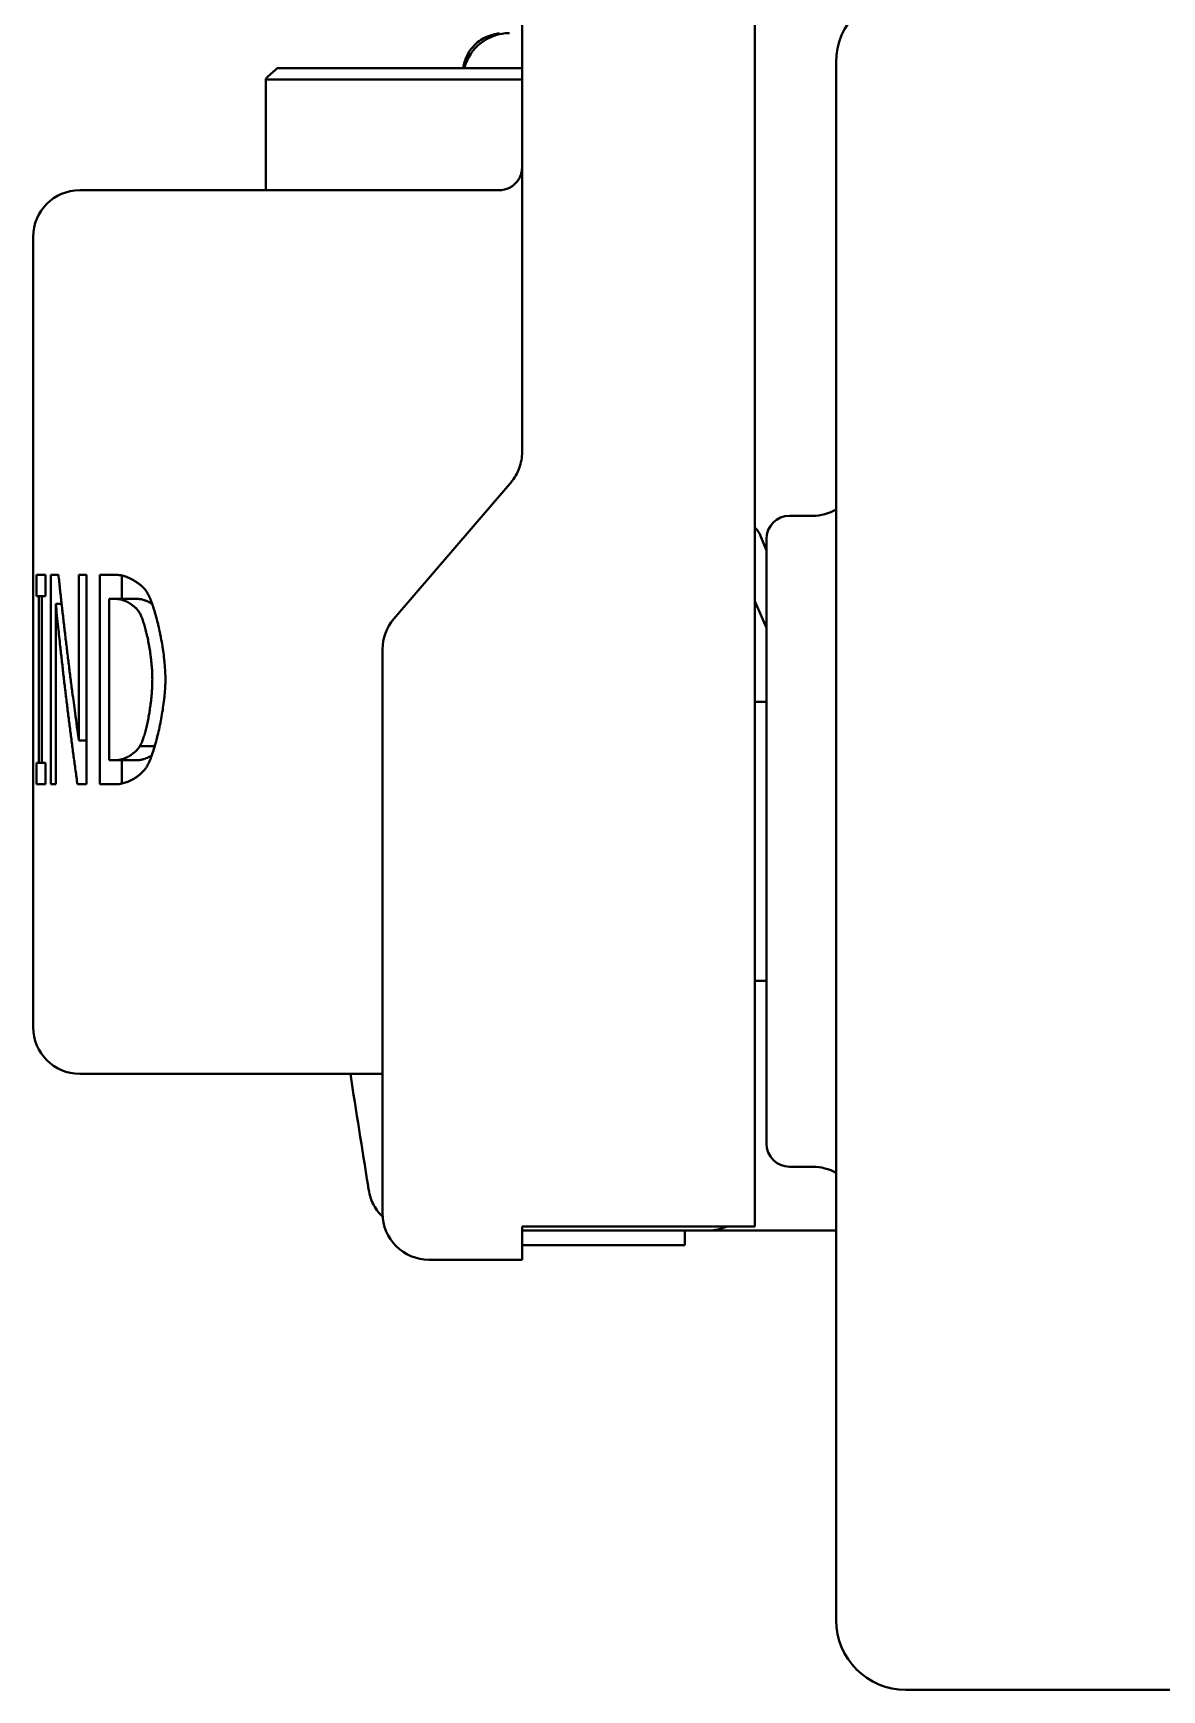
# Model space of a CAD drawing. Header units: millimetres. Extents: x 0 to 51860, y 0 to 5940.
# Drawn here: x 5305.5 to 5354, y 3722.9 to 3794.1 of the extents above; entities that cross this region are included whole.
import ezdxf

# ---------------------------------------------------------------- set-up
doc = ezdxf.new("R2010")
doc.units = ezdxf.units.MM
doc.header["$LTSCALE"] = 10
doc.layers.add('가시적인 것(ISO)', color=3, linetype='Continuous', lineweight=40)

msp = doc.modelspace()

# ---------------------------------------------------------------- linework, layer by layer
at = {"layer": '가시적인 것(ISO)'}
for p, q in [((5326.5177, 3808.6258), (5326.5177, 3776.113)), ((5336.5177, 3762.9912), (5336.5177, 3798.8732)), ((5315.994, 3792.6332), (5326.5177, 3792.6332)), ((5340.0177, 3725.8732), (5340.0177, 3792.8732)), ((5315.494, 3792.1393), (5315.494, 3787.3732)), ((5326.5177, 3792.1332), (5315.5002, 3792.1332)), ((5307.4977, 3787.3732), (5323.0036, 3787.3732)), ((5323.7191, 3787.3732), (5323.0036, 3787.3732)), ((5325.5177, 3787.3732), (5323.7191, 3787.3732)), ((5305.4977, 3751.3732), (5305.4977, 3785.3732)), ((5326.0706, 3774.8516), (5320.9992, 3768.9349)), ((5339.0177, 3773.3732), (5338.0177, 3773.3732)), ((5336.7691, 3772.5046), (5337.0177, 3771.8832)), ((5337.0177, 3746.3732), (5337.0177, 3772.3732)), ((5306.0269, 3770.8303), (5305.6423, 3770.8303)), ((5305.6423, 3769.9113), (5305.6423, 3770.8303)), ((5306.0269, 3770.8303), (5306.0269, 3769.9113)), ((5306.5862, 3770.8303), (5306.2627, 3770.8303)), ((5306.2627, 3761.8303), (5306.2627, 3770.8303)), ((5307.7845, 3770.8303), (5307.4636, 3770.8303)), ((5307.4636, 3763.7047), (5307.4636, 3770.8303)), ((5307.7845, 3770.8303), (5307.7845, 3761.8303)), ((5309.0804, 3770.8303), (5308.3596, 3770.8303)), ((5308.3596, 3761.8303), (5308.3596, 3770.8303)), ((5309.3027, 3769.7946), (5309.3027, 3770.8052)), ((5305.6423, 3769.9113), (5305.7421, 3769.9113)), ((5305.8741, 3769.9113), (5305.7421, 3769.9113)), ((5305.7421, 3762.7493), (5305.7421, 3769.9113)), ((5305.8741, 3769.9113), (5305.8741, 3762.7493)), ((5305.8741, 3769.9113), (5306.0269, 3769.9113)), ((5308.7708, 3769.7946), (5309.1021, 3769.7946)), ((5308.7708, 3769.7946), (5308.7708, 3762.866)), ((5310.0304, 3769.7946), (5309.1021, 3769.7946)), ((5336.5177, 3769.6957), (5337.0177, 3768.5499)), ((5306.4688, 3769.5904), (5306.4688, 3761.8303)), ((5306.7206, 3769.5904), (5306.4688, 3769.5904)), ((5320.5177, 3767.6429), (5320.5177, 3767.6333)), ((5320.5177, 3767.6333), (5320.5177, 3762.5892)), ((5336.5177, 3765.3732), (5337.0177, 3765.3732)), ((5307.7845, 3763.7047), (5307.4636, 3763.7047)), ((5310.7244, 3763.464), (5310.0836, 3763.464)), ((5305.7421, 3762.7493), (5305.6423, 3762.7493)), ((5305.6423, 3761.8303), (5305.6423, 3762.7493)), ((5305.8741, 3762.7493), (5305.7421, 3762.7493)), ((5306.0269, 3762.7493), (5305.8741, 3762.7493)), ((5306.0269, 3762.7493), (5306.0269, 3761.8303)), ((5309.1021, 3762.866), (5308.7708, 3762.866)), ((5310.0304, 3762.866), (5309.1021, 3762.866)), ((5309.3027, 3761.8539), (5309.3027, 3762.866)), ((5320.5177, 3743.3732), (5320.5177, 3762.5892)), ((5336.5177, 3762.9912), (5336.5177, 3742.7996)), ((5305.6423, 3761.8303), (5306.0269, 3761.8303)), ((5306.2627, 3761.8303), (5306.4688, 3761.8303)), ((5307.4015, 3761.8303), (5307.7845, 3761.8303)), ((5308.3596, 3761.8303), (5309.0885, 3761.8303)), ((5336.5177, 3753.3732), (5337.0177, 3753.3732)), ((5320.5097, 3751.7732), (5320.5097, 3751.3732)), ((5318.2046, 3749.3732), (5307.4977, 3749.3732)), ((5318.2046, 3749.3732), (5320.5177, 3749.3732)), ((5339.0177, 3745.3732), (5338.0177, 3745.3732)), ((5326.5177, 3742.7996), (5326.5177, 3741.3732)), ((5326.5177, 3742.7996), (5336.5177, 3742.7996)), ((5331.8784, 3742.6332), (5326.5177, 3742.6332)), ((5331.8784, 3742.6332), (5334.5177, 3742.6332)), ((5333.5177, 3742.6332), (5333.5177, 3741.9964)), ((5334.5177, 3742.6332), (5340.0177, 3742.6332)), ((5326.5177, 3741.9964), (5333.5177, 3741.9964)), ((5322.5177, 3741.3732), (5326.5177, 3741.3732)), ((5365.0177, 3722.8732), (5343.0177, 3722.8732))]:
    msp.add_line(p, q, dxfattribs=at)
for centre, radius, start, end in [((5343.0177, 3792.8732), 3, 90, 180), ((5325.9751, 3792.1332), 2, 90, 165.522488), ((5325.5177, 3788.3732), 1, 270, 324.113906), ((5307.4977, 3785.3732), 2, 90, 180), ((5324.5177, 3776.113), 2, 339.699353, 0), ((5324.5177, 3776.113), 2, 319.398705, 339.699353), ((5338.0177, 3772.3732), 1, 90, 180), ((5339.0177, 3775.3732), 2, 270, 300), ((5322.5177, 3767.6333), 2, 139.398705, 180), ((5323.0097, 3751.7732), 2.5, 175.411139, 180), ((5307.4977, 3751.3732), 2, 180, 270), ((5323.0097, 3751.3732), 2.5, 180, 184.588861), ((5338.0177, 3746.3732), 1, 180, 270), ((5339.0177, 3743.3732), 2, 60, 90), ((5322.5177, 3743.3732), 2, 180, 270), ((5334.5177, 3744.6332), 2, 270, 293.535018), ((5343.0177, 3725.8732), 3, 180, 270)]:
    msp.add_arc(centre, radius, start, end, dxfattribs=at)
msp.add_ellipse((5446.2073, 3727.8394), major_axis=(185.1254, 88.6477), ratio=0.6207659, start_param=2.0217704, end_param=2.0249178, dxfattribs=at)
for points, knots in [([(5323.9908, 3792.6332), (5324.0138, 3792.8079), (5324.0624, 3792.9808), (5324.2408, 3793.3637), (5324.3979, 3793.5721), (5324.7673, 3793.8725), (5324.9701, 3793.9828), (5325.223, 3794.0606), (5325.2552, 3794.0696), (5325.2877, 3794.0777)], [0.0300497, 0.0300497, 0.0300497, 0.0300497, 0.09605064, 0.09605064, 0.18563608, 0.18563608, 0.25865201, 0.25865201, 0.26911993, 0.26911993, 0.26911993, 0.26911993]), ([(5315.5457, 3792.2241), (5315.5313, 3792.2056), (5315.5192, 3792.1889), (5315.5019, 3792.1617), (5315.4964, 3792.1511), (5315.4928, 3792.1368), (5315.4947, 3792.1332), (5315.5002, 3792.1332)], [-0.124040267, -0.124040267, -0.124040267, -0.124040267, -0.113327898, -0.113327898, -0.10289833, -0.10289833, -0.092468761, -0.092468761, -0.092468761, -0.092468761]), ([(5326.5177, 3788.3732), (5326.5177, 3788.3372), (5326.5158, 3788.3012), (5326.5075, 3788.2254), (5326.5008, 3788.1857), (5326.4858, 3788.1213), (5326.479, 3788.0964), (5326.4673, 3788.0595), (5326.4632, 3788.0472), (5326.4517, 3788.0153), (5326.444, 3787.9958), (5326.4223, 3787.9455), (5326.4072, 3787.9149), (5326.3717, 3787.8515), (5326.3509, 3787.8188), (5326.3279, 3787.787)], [-0.0040025, -0.0040025, -0.0040025, -0.0040025, 0.4901862, 0.4901862, 1.0390287, 1.0390287, 1.3867058, 1.3867058, 1.5605443, 1.5605443, 1.8386859, 1.8386859, 2.2837126, 2.2837126, 2.777414, 2.777414, 2.777414, 2.777414]), ([(5336.5177, 3772.8691), (5336.5518, 3772.8377), (5336.5843, 3772.8035), (5336.6512, 3772.7217), (5336.6848, 3772.6727), (5336.7347, 3772.5833), (5336.7532, 3772.5444), (5336.7691, 3772.5046)], [0.32084401, 0.32084401, 0.32084401, 0.32084401, 0.61524647, 0.61524647, 0.97254203, 0.97254203, 1.2311621, 1.2311621, 1.2311621, 1.2311621]), ([(5306.5862, 3770.8303), (5306.607, 3770.6324), (5306.6493, 3770.2365), (5306.7036, 3769.7417), (5306.7591, 3769.2468), (5306.8043, 3768.851), (5306.8619, 3768.3561), (5306.9089, 3767.9603), (5306.9688, 3767.4654), (5307.0175, 3767.0696), (5307.0795, 3766.5747), (5307.1301, 3766.1789), (5307.2071, 3765.5851), (5307.3123, 3764.7933), (5307.4078, 3764.1006), (5307.4636, 3763.7047)], [0, 0, 0, 0, 0.06662157, 0.13324314, 0.16655392, 0.23317549, 0.26648627, 0.33310784, 0.36641862, 0.43304019, 0.46635097, 0.53297254, 0.56628332, 0.66621568, 0.79945881, 0.79945881, 0.79945881, 0.79945881]), ([(5309.0804, 3770.8303), (5309.1196, 3770.8303), (5309.1596, 3770.8277), (5309.2001, 3770.8226), (5309.2406, 3770.8176), (5309.2817, 3770.8102), (5309.323, 3770.8007), (5309.3437, 3770.7959), (5309.3644, 3770.7906), (5309.3852, 3770.7847), (5309.4268, 3770.7731), (5309.4685, 3770.7594), (5309.5102, 3770.744), (5309.531, 3770.7363), (5309.5518, 3770.7281), (5309.5726, 3770.7196), (5309.6141, 3770.7024), (5309.6553, 3770.6836), (5309.6961, 3770.6634), (5309.7165, 3770.6533), (5309.7367, 3770.6428), (5309.7568, 3770.632), (5309.797, 3770.6105), (5309.8365, 3770.5876), (5309.875, 3770.5637), (5309.8943, 3770.5518), (5309.9133, 3770.5396), (5309.9321, 3770.5271), (5309.9696, 3770.5022), (5310.006, 3770.4764), (5310.0409, 3770.45), (5310.0584, 3770.4367), (5310.0755, 3770.4233), (5310.0923, 3770.4098), (5310.1257, 3770.3827), (5310.1576, 3770.3551), (5310.1875, 3770.3271), (5310.2024, 3770.3131), (5310.2169, 3770.2991), (5310.2309, 3770.285), (5310.2588, 3770.2568), (5310.2846, 3770.2284), (5310.3081, 3770.2001), (5310.3315, 3770.1718), (5310.3525, 3770.1435), (5310.3708, 3770.1156)], [0, 0, 0, 0, 0.0833333, 0.0833333, 0.0833333, 0.1666667, 0.1666667, 0.1666667, 0.2083333, 0.2083333, 0.2083333, 0.2916667, 0.2916667, 0.2916667, 0.3333333, 0.3333333, 0.3333333, 0.4166667, 0.4166667, 0.4166667, 0.4583333, 0.4583333, 0.4583333, 0.5416667, 0.5416667, 0.5416667, 0.5833333, 0.5833333, 0.5833333, 0.6666667, 0.6666667, 0.6666667, 0.7083333, 0.7083333, 0.7083333, 0.7916667, 0.7916667, 0.7916667, 0.8333333, 0.8333333, 0.8333333, 0.9166667, 0.9166667, 0.9166667, 1, 1, 1, 1]), ([(5310.038, 3769.2549), (5310.0214, 3769.2786), (5310.003, 3769.3021), (5309.9832, 3769.3253), (5309.9634, 3769.3485), (5309.9421, 3769.3713), (5309.9196, 3769.3937), (5309.8858, 3769.4272), (5309.8493, 3769.4597), (5309.8108, 3769.4908), (5309.798, 3769.5011), (5309.785, 3769.5113), (5309.7717, 3769.5213), (5309.7453, 3769.5413), (5309.7181, 3769.5605), (5309.6903, 3769.5789), (5309.6764, 3769.5881), (5309.6624, 3769.5971), (5309.6483, 3769.6059), (5309.6201, 3769.6234), (5309.5915, 3769.64), (5309.5627, 3769.6555), (5309.5482, 3769.6633), (5309.5338, 3769.6708), (5309.5193, 3769.678), (5309.4903, 3769.6925), (5309.4612, 3769.7058), (5309.4323, 3769.7179), (5309.4178, 3769.724), (5309.4033, 3769.7297), (5309.3889, 3769.7351), (5309.3601, 3769.7459), (5309.3315, 3769.7554), (5309.3033, 3769.7635), (5309.2892, 3769.7675), (5309.2752, 3769.7711), (5309.2613, 3769.7744), (5309.2336, 3769.781), (5309.2063, 3769.786), (5309.1797, 3769.7895), (5309.1531, 3769.7929), (5309.1272, 3769.7946), (5309.1021, 3769.7946)], [0, 0, 0, 0, 0.0833333, 0.0833333, 0.0833333, 0.1666667, 0.1666667, 0.1666667, 0.2916667, 0.2916667, 0.2916667, 0.3333333, 0.3333333, 0.3333333, 0.4166667, 0.4166667, 0.4166667, 0.4583333, 0.4583333, 0.4583333, 0.5416667, 0.5416667, 0.5416667, 0.5833333, 0.5833333, 0.5833333, 0.6666667, 0.6666667, 0.6666667, 0.7083333, 0.7083333, 0.7083333, 0.7916667, 0.7916667, 0.7916667, 0.8333333, 0.8333333, 0.8333333, 0.9166667, 0.9166667, 0.9166667, 1, 1, 1, 1]), ([(5310.6173, 3769.5718), (5310.6138, 3769.5742), (5310.5968, 3769.5858), (5310.5521, 3769.6151), (5310.496, 3769.6483), (5310.4251, 3769.6858), (5310.3681, 3769.7125), (5310.2973, 3769.7412), (5310.2412, 3769.7602), (5310.1726, 3769.7785), (5310.1058, 3769.7911), (5310.055, 3769.7946), (5310.0304, 3769.7946)], [0.4060292, 0.4060292, 0.4060292, 0.4060292, 0.41666667, 0.45833333, 0.54166667, 0.58333333, 0.66666667, 0.70833333, 0.79166667, 0.83333333, 0.91666667, 1, 1, 1, 1]), ([(5310.3708, 3770.1156), (5310.4018, 3770.0675), (5310.4333, 3770.0103), (5310.4649, 3769.945), (5310.4965, 3769.8796), (5310.5283, 3769.8062), (5310.5599, 3769.7257), (5310.5757, 3769.6855), (5310.5915, 3769.6435), (5310.6072, 3769.6), (5310.6387, 3769.5128), (5310.6699, 3769.4192), (5310.7005, 3769.3202), (5310.7159, 3769.2708), (5310.7311, 3769.22), (5310.7461, 3769.168), (5310.7761, 3769.064), (5310.8055, 3768.9552), (5310.8339, 3768.8427), (5310.8481, 3768.7865), (5310.862, 3768.7294), (5310.8757, 3768.6715), (5310.903, 3768.5556), (5310.9292, 3768.4367), (5310.954, 3768.3157), (5310.9664, 3768.2553), (5310.9785, 3768.1943), (5310.9901, 3768.1329), (5311.0134, 3768.0103), (5311.0352, 3767.8862), (5311.055, 3767.7617), (5311.0649, 3767.6995), (5311.0744, 3767.6371), (5311.0833, 3767.5749), (5311.1012, 3767.4504), (5311.1171, 3767.3261), (5311.1306, 3767.2031), (5311.1374, 3767.1416), (5311.1435, 3767.0804), (5311.1491, 3767.0198), (5311.1602, 3766.8984), (5311.1688, 3766.7789), (5311.1747, 3766.6624), (5311.1805, 3766.5459), (5311.1836, 3766.4324), (5311.1836, 3766.323)], [0, 0, 0, 0, 0.0833333, 0.0833333, 0.0833333, 0.1666667, 0.1666667, 0.1666667, 0.2083333, 0.2083333, 0.2083333, 0.2916667, 0.2916667, 0.2916667, 0.3333333, 0.3333333, 0.3333333, 0.4166667, 0.4166667, 0.4166667, 0.4583333, 0.4583333, 0.4583333, 0.5416667, 0.5416667, 0.5416667, 0.5833333, 0.5833333, 0.5833333, 0.6666667, 0.6666667, 0.6666667, 0.7083333, 0.7083333, 0.7083333, 0.7916667, 0.7916667, 0.7916667, 0.8333333, 0.8333333, 0.8333333, 0.9166667, 0.9166667, 0.9166667, 1, 1, 1, 1]), ([(5307.4015, 3761.8303), (5307.3738, 3762.028), (5307.3191, 3762.4234), (5307.2522, 3762.9177), (5307.1864, 3763.412), (5307.1346, 3763.8074), (5307.071, 3764.3017), (5307.021, 3764.6971), (5306.9597, 3765.1914), (5306.9115, 3765.5868), (5306.8524, 3766.0811), (5306.806, 3766.4765), (5306.7491, 3766.9708), (5306.7045, 3767.3662), (5306.642, 3767.9319), (5306.5657, 3768.6403), (5306.5029, 3769.2499), (5306.4688, 3769.5904)], [0, 0, 0, 0, 0.06666667, 0.13333333, 0.16666667, 0.23333333, 0.26666667, 0.33333333, 0.36666667, 0.43333333, 0.46666667, 0.53333333, 0.56666667, 0.63333333, 0.66666667, 0.75740768, 0.87222303, 0.87222303, 0.87222303, 0.87222303]), ([(5310.6212, 3766.3376), (5310.6212, 3766.4239), (5310.6191, 3766.5132), (5310.6151, 3766.6046), (5310.6111, 3766.696), (5310.6052, 3766.7896), (5310.5975, 3766.8844), (5310.5937, 3766.9318), (5310.5894, 3766.9796), (5310.5848, 3767.0275), (5310.5754, 3767.1234), (5310.5645, 3767.2202), (5310.552, 3767.3169), (5310.5458, 3767.3652), (5310.5393, 3767.4136), (5310.5324, 3767.4619), (5310.5185, 3767.5584), (5310.5034, 3767.6544), (5310.487, 3767.7492), (5310.4789, 3767.7966), (5310.4704, 3767.8436), (5310.4617, 3767.8903), (5310.4443, 3767.9835), (5310.4258, 3768.075), (5310.4064, 3768.164), (5310.3967, 3768.2085), (5310.3868, 3768.2523), (5310.3767, 3768.2954), (5310.3565, 3768.3815), (5310.3355, 3768.4647), (5310.314, 3768.544), (5310.3032, 3768.5836), (5310.2922, 3768.6223), (5310.2812, 3768.6599), (5310.259, 3768.7351), (5310.2364, 3768.806), (5310.2135, 3768.8717), (5310.202, 3768.9046), (5310.1904, 3768.9362), (5310.1788, 3768.9664), (5310.1556, 3769.0268), (5310.1321, 3769.0816), (5310.1086, 3769.13), (5310.0851, 3769.1784), (5310.0615, 3769.2203), (5310.038, 3769.2549)], [0, 0, 0, 0, 0.0833333, 0.0833333, 0.0833333, 0.1666667, 0.1666667, 0.1666667, 0.2083333, 0.2083333, 0.2083333, 0.2916667, 0.2916667, 0.2916667, 0.3333333, 0.3333333, 0.3333333, 0.4166667, 0.4166667, 0.4166667, 0.4583333, 0.4583333, 0.4583333, 0.5416667, 0.5416667, 0.5416667, 0.5833333, 0.5833333, 0.5833333, 0.6666667, 0.6666667, 0.6666667, 0.7083333, 0.7083333, 0.7083333, 0.7916667, 0.7916667, 0.7916667, 0.8333333, 0.8333333, 0.8333333, 0.9166667, 0.9166667, 0.9166667, 1, 1, 1, 1]), ([(5310.0836, 3763.464), (5310.1054, 3763.4993), (5310.1273, 3763.5413), (5310.1491, 3763.5894), (5310.1709, 3763.6374), (5310.1926, 3763.6915), (5310.2141, 3763.7508), (5310.2248, 3763.7805), (5310.2355, 3763.8115), (5310.2461, 3763.8436), (5310.2674, 3763.908), (5310.2882, 3763.9773), (5310.3087, 3764.0506), (5310.3189, 3764.0873), (5310.329, 3764.125), (5310.3389, 3764.1636), (5310.3588, 3764.2409), (5310.3781, 3764.3219), (5310.3967, 3764.4058), (5310.406, 3764.4477), (5310.4151, 3764.4904), (5310.4241, 3764.5338), (5310.4419, 3764.6204), (5310.4589, 3764.7097), (5310.4749, 3764.8007), (5310.4829, 3764.8462), (5310.4907, 3764.8922), (5310.4982, 3764.9385), (5310.5132, 3765.0311), (5310.5271, 3765.1251), (5310.5398, 3765.2198), (5310.5461, 3765.2672), (5310.5521, 3765.3147), (5310.5578, 3765.3622), (5310.5692, 3765.4574), (5310.5793, 3765.5527), (5310.5878, 3765.6476), (5310.5921, 3765.695), (5310.596, 3765.7424), (5310.5995, 3765.7894), (5310.6065, 3765.8836), (5310.612, 3765.9769), (5310.6156, 3766.0685), (5310.6193, 3766.1601), (5310.6212, 3766.2501), (5310.6212, 3766.3376)], [0, 0, 0, 0, 0.0833333, 0.0833333, 0.0833333, 0.1666667, 0.1666667, 0.1666667, 0.2083333, 0.2083333, 0.2083333, 0.2916667, 0.2916667, 0.2916667, 0.3333333, 0.3333333, 0.3333333, 0.4166667, 0.4166667, 0.4166667, 0.4583333, 0.4583333, 0.4583333, 0.5416667, 0.5416667, 0.5416667, 0.5833333, 0.5833333, 0.5833333, 0.6666667, 0.6666667, 0.6666667, 0.7083333, 0.7083333, 0.7083333, 0.7916667, 0.7916667, 0.7916667, 0.8333333, 0.8333333, 0.8333333, 0.9166667, 0.9166667, 0.9166667, 1, 1, 1, 1]), ([(5311.1836, 3766.323), (5311.1836, 3766.2203), (5311.1804, 3766.1124), (5311.1743, 3766.0005), (5311.1682, 3765.8886), (5311.1592, 3765.7727), (5311.1477, 3765.6542), (5311.1419, 3765.5949), (5311.1355, 3765.535), (5311.1285, 3765.4746), (5311.1144, 3765.3536), (5311.098, 3765.2307), (5311.0795, 3765.1069), (5311.0703, 3765.045), (5311.0605, 3764.9829), (5311.0503, 3764.9208), (5311.0299, 3764.7965), (5311.0075, 3764.6721), (5310.9836, 3764.5488), (5310.9717, 3764.4871), (5310.9593, 3764.4257), (5310.9466, 3764.3648), (5310.9213, 3764.2428), (5310.8945, 3764.1226), (5310.8667, 3764.0054), (5310.8528, 3763.9468), (5310.8386, 3763.889), (5310.8242, 3763.832), (5310.7954, 3763.7181), (5310.7658, 3763.6078), (5310.7355, 3763.5024), (5310.7204, 3763.4497), (5310.7051, 3763.3982), (5310.6897, 3763.3481), (5310.659, 3763.2478), (5310.6278, 3763.1531), (5310.5965, 3763.0652), (5310.5809, 3763.0212), (5310.5652, 3762.9789), (5310.5496, 3762.9385), (5310.5183, 3762.8577), (5310.487, 3762.7842), (5310.4561, 3762.7194), (5310.4251, 3762.6547), (5310.3945, 3762.5985), (5310.3645, 3762.5523)], [0, 0, 0, 0, 0.0833333, 0.0833333, 0.0833333, 0.1666667, 0.1666667, 0.1666667, 0.2083333, 0.2083333, 0.2083333, 0.2916667, 0.2916667, 0.2916667, 0.3333333, 0.3333333, 0.3333333, 0.4166667, 0.4166667, 0.4166667, 0.4583333, 0.4583333, 0.4583333, 0.5416667, 0.5416667, 0.5416667, 0.5833333, 0.5833333, 0.5833333, 0.6666667, 0.6666667, 0.6666667, 0.7083333, 0.7083333, 0.7083333, 0.7916667, 0.7916667, 0.7916667, 0.8333333, 0.8333333, 0.8333333, 0.9166667, 0.9166667, 0.9166667, 1, 1, 1, 1]), ([(5309.1021, 3762.866), (5309.1267, 3762.866), (5309.1525, 3762.8677), (5309.1793, 3762.8712), (5309.2061, 3762.8746), (5309.2338, 3762.8798), (5309.2623, 3762.8865), (5309.2765, 3762.8898), (5309.2909, 3762.8936), (5309.3055, 3762.8977), (5309.3347, 3762.9059), (5309.3645, 3762.9157), (5309.3946, 3762.9269), (5309.4097, 3762.9326), (5309.4249, 3762.9385), (5309.4401, 3762.9448), (5309.4706, 3762.9575), (5309.5014, 3762.9715), (5309.5321, 3762.9868), (5309.5475, 3762.9944), (5309.5629, 3763.0024), (5309.5782, 3763.0107), (5309.6089, 3763.0272), (5309.6395, 3763.045), (5309.6697, 3763.064), (5309.6848, 3763.0735), (5309.6998, 3763.0832), (5309.7146, 3763.0932), (5309.7443, 3763.1133), (5309.7735, 3763.1345), (5309.8019, 3763.1566), (5309.816, 3763.1677), (5309.83, 3763.179), (5309.8437, 3763.1906), (5309.8712, 3763.2137), (5309.8977, 3763.2378), (5309.9229, 3763.2627), (5309.9607, 3763.3001), (5309.9957, 3763.3394), (5310.0268, 3763.3802), (5310.0476, 3763.4075), (5310.0666, 3763.4354), (5310.0836, 3763.464)], [0, 0, 0, 0, 0.0833333, 0.0833333, 0.0833333, 0.1666667, 0.1666667, 0.1666667, 0.2083333, 0.2083333, 0.2083333, 0.2916667, 0.2916667, 0.2916667, 0.3333333, 0.3333333, 0.3333333, 0.4166667, 0.4166667, 0.4166667, 0.4583333, 0.4583333, 0.4583333, 0.5416667, 0.5416667, 0.5416667, 0.5833333, 0.5833333, 0.5833333, 0.6666667, 0.6666667, 0.6666667, 0.7083333, 0.7083333, 0.7083333, 0.7916667, 0.7916667, 0.7916667, 0.9166667, 0.9166667, 0.9166667, 1, 1, 1, 1]), ([(5310.3645, 3762.5523), (5310.34, 3762.5165), (5310.3134, 3762.4816), (5310.285, 3762.4477), (5310.2567, 3762.4139), (5310.2266, 3762.3811), (5310.195, 3762.3494), (5310.1792, 3762.3336), (5310.1631, 3762.3181), (5310.1466, 3762.3028), (5310.1137, 3762.2723), (5310.0794, 3762.243), (5310.0441, 3762.215), (5310.0265, 3762.201), (5310.0086, 3762.1873), (5309.9905, 3762.1739), (5309.9543, 3762.1472), (5309.9172, 3762.1217), (5309.8795, 3762.0977), (5309.8606, 3762.0857), (5309.8416, 3762.074), (5309.8225, 3762.0627), (5309.7843, 3762.0402), (5309.7457, 3762.019), (5309.7068, 3761.9994), (5309.6874, 3761.9896), (5309.6679, 3761.9802), (5309.6484, 3761.9712), (5309.6094, 3761.9531), (5309.5704, 3761.9367), (5309.5316, 3761.9219), (5309.5121, 3761.9145), (5309.4927, 3761.9075), (5309.4734, 3761.901), (5309.4348, 3761.8879), (5309.3965, 3761.8765), (5309.3587, 3761.8669), (5309.3398, 3761.8621), (5309.3211, 3761.8578), (5309.3025, 3761.8539), (5309.2653, 3761.8462), (5309.2287, 3761.8403), (5309.193, 3761.8363), (5309.1573, 3761.8323), (5309.1224, 3761.8303), (5309.0885, 3761.8303)], [0, 0, 0, 0, 0.0833333, 0.0833333, 0.0833333, 0.1666667, 0.1666667, 0.1666667, 0.2083333, 0.2083333, 0.2083333, 0.2916667, 0.2916667, 0.2916667, 0.3333333, 0.3333333, 0.3333333, 0.4166667, 0.4166667, 0.4166667, 0.4583333, 0.4583333, 0.4583333, 0.5416667, 0.5416667, 0.5416667, 0.5833333, 0.5833333, 0.5833333, 0.6666667, 0.6666667, 0.6666667, 0.7083333, 0.7083333, 0.7083333, 0.7916667, 0.7916667, 0.7916667, 0.8333333, 0.8333333, 0.8333333, 0.9166667, 0.9166667, 0.9166667, 1, 1, 1, 1]), ([(5310.0304, 3762.866), (5310.0545, 3762.866), (5310.1051, 3762.8695), (5310.1731, 3762.8823), (5310.2438, 3762.901), (5310.3021, 3762.9206), (5310.3765, 3762.9505), (5310.4368, 3762.9785), (5310.5122, 3763.0183), (5310.5613, 3763.0475), (5310.5949, 3763.0692), (5310.5989, 3763.0719)], [0, 0, 0, 0, 0.08333333, 0.16666667, 0.20833333, 0.29166667, 0.33333333, 0.41666667, 0.45833333, 0.54166667, 0.55317205, 0.55317205, 0.55317205, 0.55317205]), ([(5320.5237, 3743.2185), (5320.4668, 3743.2725), (5320.4129, 3743.3298), (5320.2312, 3743.5474), (5320.1213, 3743.7293), (5319.996, 3744.0438), (5319.9597, 3744.1705), (5319.9369, 3744.2991)], [0.17457275, 0.17457275, 0.17457275, 0.17457275, 0.19889149, 0.19889149, 0.26222695, 0.26222695, 0.30151125, 0.30151125, 0.30151125, 0.30151125])]:
    msp.add_open_spline(points, degree=3, knots=knots, dxfattribs=at)
for points in [[(5325.2877, 3794.0777), (5325.372, 3794.0986), (5325.458, 3794.1137), (5325.5445, 3794.1228)], [(5319.894, 3744.555), (5319.6397, 3746.1609), (5319.386, 3747.767), (5319.1327, 3749.3732)], [(5319.9369, 3744.2991), (5319.9218, 3744.3839), (5319.9074, 3744.4699), (5319.8939, 3744.555)]]:
    msp.add_open_spline(points, degree=3, dxfattribs=at)

doc.saveas('drawing.dxf')
